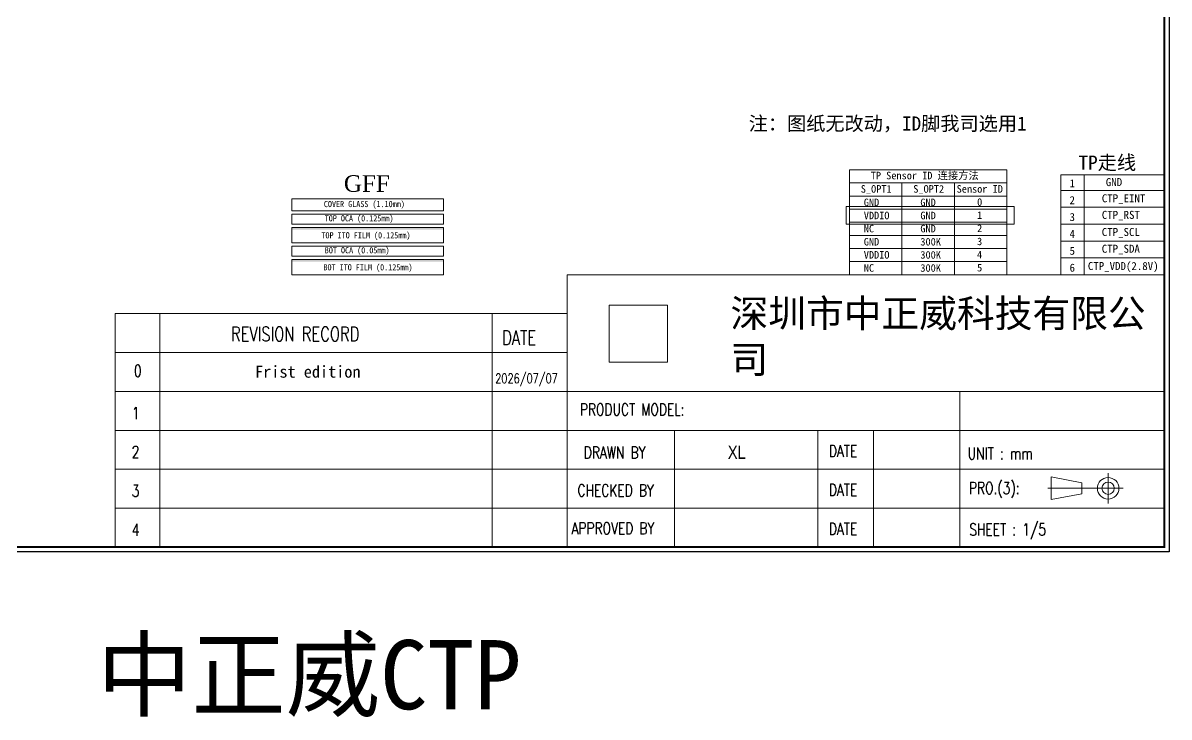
# Model space of a CAD drawing. Header units: inches. Extents: x 4091 to 6273, y -6229 to -5636.
# Drawn here: x 4341.3 to 4830.6, y -6229.4 to -5933.1 of the extents above; entities that cross this region are included whole.
import ezdxf

# ---------------------------------------------------------------- set-up
doc = ezdxf.new("R2010")
doc.units = ezdxf.units.IN
doc.header["$LTSCALE"] = 0.5
doc.header["$MEASUREMENT"] = 0
doc.layers.get('0').update_dxf_attribs({"lineweight": 0})
doc.layers.add('DIM', color=4, linetype='Continuous', lineweight=0)
doc.layers.add('OUTLINE', color=5, linetype='Continuous')
doc.styles.add('ROMANC', font='romanc.shx', dxfattribs={"bigfont": 'gbcbig.shx'})
doc.styles.add('STYLE1', font='')
doc.styles.add('Times New Roman', font='times.ttf')
doc.styles.add('TITLE', font='arial.ttf')
doc.styles.add('宋体', font='', dxfattribs={"width": 0.8, "height": 3.5})
doc.styles.add('常规', font='')
doc.styles.get('STYLE1').set_extended_font_data('SimSun')
doc.styles.get('宋体').set_extended_font_data('SimSun')
doc.styles.get('常规').set_extended_font_data('SimSun')
picture_1 = doc.add_image_def('image1.png', size_in_pixel=(78, 76))

msp = doc.modelspace()

# ---------------------------------------------------------------- hatches: boundary and pattern name
at = {"lineweight": 0}
for points in [[(4520.8142, -6020.4323), (4456.1337, -6020.4323), (4456.1337, -6021.2947), (4520.8142, -6021.2947)], [(4520.8142, -6034.0871), (4456.1337, -6034.0871), (4456.1337, -6034.9495), (4520.8142, -6034.9495)]]:
    msp.add_hatch(color=3, dxfattribs=at).paths.add_polyline_path(points)

# ---------------------------------------------------------------- linework, layer by layer
at = {"color": 232, "lineweight": 0}
msp.add_lwpolyline([(4456.1337, -6013.2456), (4520.8142, -6013.2456), (4520.8142, -6008.2149), (4456.1337, -6008.2149)], close=True, dxfattribs=at)
at = {"color": 1}
msp.add_lwpolyline([(4692.8087, -6011.4198), (4764.4072, -6011.4198), (4764.4072, -6018.9559), (4692.8087, -6018.9559)], close=True, dxfattribs=at)
at = {"color": 52, "lineweight": 0}
for points in [[(4456.1337, -6014.6829), (4520.8142, -6014.6829), (4520.8142, -6018.9949), (4456.1337, -6018.9949)], [(4456.1337, -6028.3377), (4520.8142, -6028.3377), (4520.8142, -6032.6497), (4456.1337, -6032.6497)]]:
    msp.add_lwpolyline(points, close=True, dxfattribs=at)
at = {"color": 181, "lineweight": 0}
for points in [[(4456.1337, -6026.9003), (4520.8142, -6026.9003), (4520.8142, -6020.4323), (4456.1337, -6020.4323)], [(4456.1337, -6040.5551), (4520.8142, -6040.5551), (4520.8142, -6034.0871), (4456.1337, -6034.0871)]]:
    msp.add_lwpolyline(points, close=True, dxfattribs=at)
for points in [[(4828.5858, -6040.5551), (4573.7112, -6040.5551), (4573.7112, -6156.7844)], [(4380.7258, -6057.1593), (4380.7258, -6156.7844), (4828.5858, -6156.7844), (4380.7258, -6156.7844)], [(4399.6905, -6057.1593), (4399.6905, -6156.7844)], [(4541.6185, -6057.1593), (4541.6185, -6156.7844)], [(4573.7112, -6073.7635), (4380.7258, -6073.7635)], [(4828.5858, -6090.3677), (4573.7112, -6090.3677), (4380.7258, -6090.3677)], [(4741.2247, -6090.3677), (4741.2247, -6156.7844)], [(4828.5858, -6106.9719), (4573.7112, -6106.9719), (4380.7258, -6106.9719)], [(4619.4941, -6106.9719), (4619.4941, -6156.7844)], [(4680.6651, -6106.9719), (4680.6651, -6156.7844)], [(4704.3796, -6106.9719), (4704.3796, -6156.7844)], [(4828.5858, -6123.576), (4573.7112, -6123.576), (4380.7258, -6123.576)], [(4828.5858, -6140.1802), (4573.7112, -6140.1802), (4380.7258, -6140.1802)]]:
    msp.add_lwpolyline(points)
for points in [[(4380.7258, -6057.1593), (4573.7112, -6057.1593), (4573.7112, -6156.7844), (4380.7258, -6156.7844)], [(4780.2794, -6136.5363), (4780.2794, -6126.8728), (4793.4239, -6129.3462), (4793.4239, -6134.0628)]]:
    msp.add_lwpolyline(points, close=True)
at = {"ltscale": 0.025}
for points in [[(4804.5927, -6125.2658), (4804.5927, -6138.1433)], [(4811.0315, -6131.7045), (4778.8047, -6131.7045)]]:
    msp.add_lwpolyline(points, dxfattribs=at)
msp.add_circle((4804.5927, -6131.7045), 4.5991)
at = {"ltscale": 0.5}
msp.add_circle((4804.5927, -6131.7045), 2.6394, dxfattribs=at)
at = {"layer": 'DIM'}
for p, q in [((4694.143, -5995.7551), (4761.343, -5995.7551)), ((4694.143, -5995.7551), (4694.143, -6040.5551)), ((4761.343, -5995.7551), (4761.343, -6040.5551)), ((4784.3716, -5997.8288), (4784.3716, -6040.5551)), ((4784.3716, -5997.8288), (4828.5858, -5997.8288)), ((4794.3029, -6040.5551), (4794.3029, -5997.8288)), ((4828.5858, -5997.8288), (4828.5858, -6040.5551)), ((4694.143, -6001.3551), (4761.343, -6001.3551)), ((4716.543, -6001.3551), (4716.543, -6040.5551)), ((4738.943, -6001.3551), (4738.943, -6040.5551)), ((4694.143, -6006.9551), (4761.343, -6006.9551)), ((4784.3716, -6004.5461), (4828.5858, -6004.5461)), ((4694.143, -6012.5551), (4761.343, -6012.5551)), ((4784.3716, -6011.7479), (4828.5858, -6011.7479)), ((4784.3716, -6018.9497), (4828.5858, -6018.9497)), ((4694.143, -6023.7551), (4761.343, -6023.7551)), ((4784.3716, -6026.1515), (4828.5858, -6026.1515)), ((4694.143, -6029.3551), (4761.343, -6029.3551)), ((4694.143, -6034.9551), (4761.343, -6034.9551)), ((4784.3716, -6033.3533), (4828.5858, -6033.3533)), ((4694.143, -6040.5551), (4761.343, -6040.5551)), ((4784.3716, -6040.5551), (4828.5858, -6040.5551))]:
    msp.add_line(p, q, dxfattribs=at)
at = {"layer": 'DIM', "color": 4}
msp.add_line((4694.143, -6018.1551), (4761.343, -6018.1551), dxfattribs=at)
at = {"layer": 'OUTLINE', "lineweight": -2}
msp.add_lwpolyline([(4090.6127, -5635.9676), (4830.6094, -5635.9676), (4830.6094, -6158.8082), (4090.6127, -6158.8082)], close=True, dxfattribs=at)
at = {"layer": 'OUTLINE', "lineweight": -2, "const_width": 0.9114}
msp.add_lwpolyline([(4092.6362, -5637.9911), (4828.5858, -5637.9911), (4828.5858, -6156.7846), (4092.6362, -6156.7846), (4092.6362, -5637.9911)], dxfattribs=at)

# ---------------------------------------------------------------- texts
at = {"style": 'ROMANC', "width": 0.75}
for s, height, p in [('REVISION RECORD', 6.108118, (4430.1323, -6068.8999)), ('DATE', 6.10812, (4545.8844, -6070.4453)), ('0', 5.0901, (4388.6861, -6084.1488)), ('PRODUCT MODEL:', 5.090098, (4579.0854, -6100.6285)), ('1', 5.0901, (4387.781, -6102.1623)), ('2', 5.0901, (4387.781, -6118.7664)), ('DRAWN BY', 5.0901, (4580.7386, -6119.0094)), ('DATE', 5.0901, (4685.3459, -6118.3377)), ('UNIT : mm', 5.0901, (4744.6301, -6119.3614)), ('3', 5.0901, (4387.781, -6135.3706)), ('CHECKED BY', 5.0901, (4578.0607, -6135.148)), ('DATE', 5.0901, (4685.3459, -6134.9419)), ('PRO.(3):', 5.0901, (4745.1933, -6134.1542)), ('4', 5.0901, (4387.781, -6151.9748)), ('APPROVED BY', 5.090098, (4575.493, -6151.3582)), ('DATE', 5.0901, (4685.3459, -6151.5461)), ('SHEET : 1/5', 5.090098, (4745.3523, -6151.8325))]:
    msp.add_text(s, height=height, dxfattribs=at).set_placement(p)
at = {"color": 1, "style": 'ROMANC', "width": 0.75}
msp.add_text('2026/07/07', height=4.07208, dxfattribs=at).set_placement((4542.9338, -6086.8133))
at = {"color": 254, "lineweight": 0, "insert": (4488.1353, -6001.671), "char_height": 7.0875, "attachment_point": 5, "style": 'Times New Roman'}
msp.add_mtext('GFF', dxfattribs=at)
at = {"color": 232, "lineweight": 0, "insert": (4487.0627, -6010.7125), "char_height": 2.646, "width": 64.680525, "attachment_point": 5, "style": '宋体'}
msp.add_mtext('COVER GLASS (1.10mm)', dxfattribs=at)
at = {"color": 52, "lineweight": 0, "char_height": 2.646, "width": 64.680525, "attachment_point": 5, "style": '宋体'}
for s, insert in [('TOP OCA (0.125mm)', (4484.8246, -6016.8034)), ('BOT OCA (0.05mm)', (4483.9973, -6030.4582))]:
    msp.add_mtext(s, dxfattribs=dict(at, insert=insert))
at = {"color": 181, "lineweight": 0, "char_height": 2.646, "width": 64.680525, "attachment_point": 5, "style": '宋体'}
for s, insert in [('TOP ITO FILM (0.125mm)', (4487.7368, -6024.062)), ('BOT ITO FILM (0.125mm)', (4488.6127, -6037.7168))]:
    msp.add_mtext(s, dxfattribs=dict(at, insert=insert))
at = {"color": 1, "insert": (4440.422, -6079.3993), "char_height": 5.090098, "width": 65.742149, "attachment_point": 1, "style": 'ROMANC'}
msp.add_mtext('{\\fSimSun|b0|i0|c134|p54;Frist edition}', dxfattribs=at)
at = {"style": 'TITLE', "width": 0.8, "flags": 8}
msp.add_attdef('XL', (4642.2308, -6119.1391), 'RH.L', height=5.5984, dxfattribs=at)
at = {"layer": 'DIM', "style": '宋体'}
for s, height, p in [('TP走线', 6.01051, (4791.9584, -5995.683)), ('1', 3.4161, (4788.1188, -6003.2197)), ('GND', 3.41608, (4803.6093, -6002.7079)), ('2', 3.4161, (4788.1188, -6010.4216)), ('CTP_EINT', 3.41608, (4801.8949, -6009.6244)), ('CTP_RST', 3.41608, (4801.8941, -6016.6937)), ('3', 3.4161, (4788.1188, -6017.6234)), ('4', 3.4161, (4788.1188, -6024.8252)), ('CTP_SCL', 3.41608, (4801.8758, -6024.0187)), ('CTP_SDA', 3.41608, (4801.871, -6031.1589)), ('5', 3.4161, (4788.1188, -6032.027)), ('6', 3.4161, (4788.1188, -6039.2288)), ('CTP_VDD(2.8V)', 3.416085, (4795.9266, -6038.5383))]:
    msp.add_text(s, height=height, dxfattribs=at).set_placement(p)
at = {"layer": 'DIM', "color": 1, "attachment_point": 1}
for s, insert, char_height, width, style in [('注：图纸无改动，ID脚我司选用1', (4651.1495, -5972.9894), 6, 454.343538, 'STYLE1'), ('VDDIO', (4700.278, -6013.6413), 3.2256, 44.284102, '常规'), ('GND', (4724.4357, -6013.6413), 3.2256, 44.284102, '常规'), ('1', (4748.6461, -6013.4989), 3.2256, 44.284102, '常规')]:
    msp.add_mtext(s, dxfattribs=dict(at, insert=insert, char_height=char_height, width=width, style=style))
at = {"layer": 'DIM', "char_height": 3.2256, "attachment_point": 1, "style": '常规'}
for s, insert, width in [('{\\fSimSun|b1|i0|c134|p2;TP Sensor ID 连接方法}', (4703.2475, -5996.5867), 68.99472), ('S_OPT1', (4699.0041, -6002.2989), 44.284102), ('S_OPT2', (4721.4041, -6002.2989), 44.284102), ('Sensor ID', (4739.9216, -6002.2989), 44.284102), ('GND', (4700.278, -6024.8413), 44.284102), ('300K', (4724.4357, -6024.8413), 44.284102), ('3', (4748.6461, -6024.6989), 44.284102), ('VDDIO', (4700.278, -6030.4413), 44.284102), ('300K', (4724.4357, -6030.4413), 44.284102), ('4', (4748.6461, -6030.2989), 44.284102), ('NC', (4700.278, -6036.0413), 44.284102), ('300K', (4724.4357, -6036.0413), 44.284102), ('5', (4748.6461, -6035.8989), 44.284102)]:
    msp.add_mtext(s, dxfattribs=dict(at, insert=insert, width=width))
at = {"layer": 'DIM', "color": 4, "char_height": 3.2256, "width": 44.284102, "attachment_point": 1, "style": '常规'}
for s, insert in [('GND', (4700.278, -6008.0413)), ('GND', (4724.4357, -6008.0413)), ('0', (4748.6461, -6007.8989)), ('NC', (4700.278, -6019.2413)), ('GND', (4724.4357, -6019.2413)), ('2', (4748.6461, -6019.0989))]:
    msp.add_mtext(s, dxfattribs=dict(at, insert=insert))
at = {"layer": 'DIM', "color": 30, "attachment_point": 1, "style": 'STYLE1'}
for s, insert, char_height, width in [('深圳市中正威科技有限公司', (4643.3746, -6051.127), 11.81313, 181.737415), ('中正威CTP', (4372.9646, -6196.4954), 29.53283, 454.343538)]:
    msp.add_mtext(s, dxfattribs=dict(at, insert=insert, char_height=char_height, width=width))

# ---------------------------------------------------------------- pictures from other files: only their frames are drawn
at = {"color": 7}
image = msp.add_image(picture_1, insert=(4591.5526, -6077.9002), size_in_units=(24.9989, 24.3579), dxfattribs=at)
image.dxf.flags = 7

doc.saveas('drawing.dxf')
